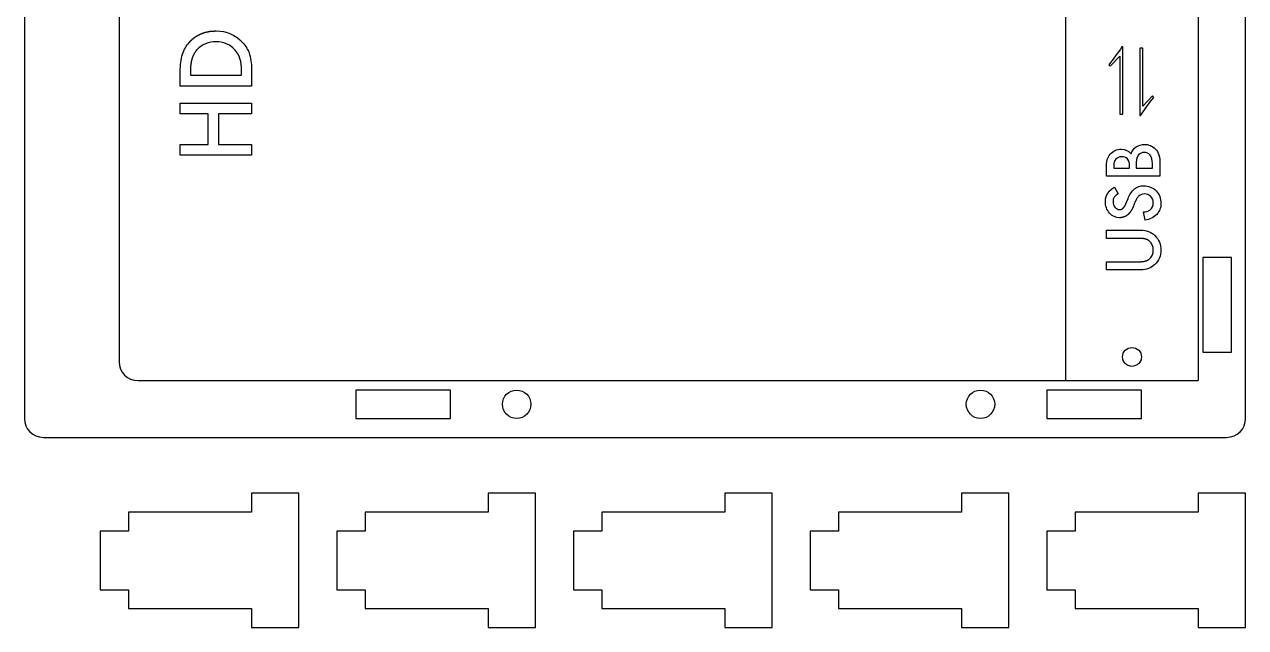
# Model space of a CAD drawing. Header units: millimetres. Extents: x 0 to 239, y -20 to 113.
# Drawn here: x 0 to 129, y -20.1 to 43.6 of the extents above; entities that cross this region are included whole.
import ezdxf

# ---------------------------------------------------------------- set-up
doc = ezdxf.new("R2010")
doc.units = ezdxf.units.MM
doc.layers.get('0').update_dxf_attribs({"lineweight": 25, "true_color": 0xffffff})
doc.layers.add('Support', color=7, linetype='Continuous', lineweight=25, true_color=0x000000)

msp = doc.modelspace()

# ---------------------------------------------------------------- linework, layer by layer
at = {"color": 1, "true_color": 0xff0000}
for p, q in [((0, 80), (0, 2)), ((129, 2), (129, 80)), ((127.5, 19), (124.5, 19)), ((124.5, 19), (124.5, 9)), ((127.5, 9), (127.5, 19)), ((124.5, 9), (127.5, 9)), ((45, 5), (35, 5)), ((35, 5), (35, 2)), ((45, 2), (45, 5)), ((118, 5), (108, 5)), ((108, 5), (108, 2)), ((118, 2), (118, 5)), ((35, 2), (45, 2)), ((108, 2), (118, 2)), ((2, 0), (127, 0))]:
    msp.add_line(p, q, dxfattribs=at)
at = {"color": 5, "true_color": 0x0000ff}
for p, q in [((110, 6), (110, 76)), ((124, 76), (124, 6)), ((10, 74), (10, 8)), ((12, 6), (110, 6)), ((110, 6), (124, 6))]:
    msp.add_line(p, q, dxfattribs=at)
at = {"color": 3, "true_color": 0x00ff00, "flags": 128}
for points in [[(24, 37.13), (16.47, 37.13), (16.47, 38.71, -0.079124), (16.7, 40.5, -0.111818), (17.44, 41.78), (17.45, 41.79), (17.46, 41.8), (17.47, 41.81), (17.48, 41.82), (17.48, 41.83), (17.49, 41.84), (17.5, 41.84), (17.51, 41.85), (17.52, 41.86), (17.53, 41.87), (17.54, 41.88), (17.54, 41.89), (17.55, 41.9), (17.56, 41.91), (17.57, 41.91), (17.58, 41.92), (17.59, 41.93), (17.6, 41.94), (17.6, 41.95), (17.61, 41.96), (17.62, 41.97), (17.63, 41.97), (17.64, 41.98), (17.65, 41.99), (17.66, 42), (17.67, 42.01), (17.67, 42.01), (17.68, 42.02), (17.69, 42.03), (17.7, 42.04), (17.71, 42.05), (17.72, 42.06), (17.73, 42.06), (17.74, 42.07), (17.75, 42.08), (17.76, 42.09), (17.76, 42.09), (17.77, 42.1), (17.78, 42.11), (17.79, 42.12), (17.8, 42.13), (17.81, 42.13), (17.82, 42.14), (17.83, 42.15), (17.84, 42.16), (17.85, 42.16), (17.86, 42.17), (17.87, 42.18), (17.87, 42.19), (17.88, 42.19), (17.89, 42.2), (17.9, 42.21), (17.91, 42.21), (17.92, 42.22), (17.93, 42.23), (17.94, 42.24), (17.95, 42.24), (17.96, 42.25), (17.97, 42.26), (17.98, 42.26), (17.99, 42.27), (18, 42.28), (18.01, 42.28), (18.02, 42.29), (18.03, 42.3), (18.04, 42.31), (18.05, 42.31), (18.05, 42.32), (18.06, 42.33), (18.07, 42.33), (18.08, 42.34), (18.09, 42.35), (18.1, 42.35), (18.11, 42.36), (18.12, 42.36), (18.13, 42.37), (18.14, 42.38), (18.15, 42.38), (18.16, 42.39), (18.17, 42.4), (18.18, 42.4), (18.19, 42.41), (18.2, 42.41), (18.21, 42.42), (18.22, 42.43), (18.23, 42.43), (18.24, 42.44), (18.25, 42.45), (18.26, 42.45), (18.27, 42.46), (18.28, 42.46), (18.29, 42.47), (18.3, 42.47), (18.31, 42.48), (18.32, 42.49), (18.33, 42.49), (18.34, 42.5), (18.35, 42.5), (18.36, 42.51), (18.38, 42.51), (18.39, 42.52), (18.4, 42.53), (18.41, 42.53), (18.42, 42.54), (18.43, 42.54), (18.44, 42.55), (18.45, 42.55), (18.46, 42.56), (18.47, 42.56), (18.48, 42.57), (18.49, 42.57), (18.5, 42.58), (18.51, 42.58), (18.52, 42.59), (18.53, 42.59), (18.54, 42.6), (18.55, 42.6), (18.56, 42.61), (18.58, 42.61), (18.59, 42.62), (18.6, 42.62), (18.61, 42.63), (18.62, 42.63), (18.63, 42.64), (18.64, 42.64), (18.65, 42.65), (18.66, 42.65), (18.67, 42.66), (18.68, 42.66), (18.69, 42.66), (18.71, 42.67), (18.72, 42.67), (18.73, 42.68), (18.74, 42.68), (18.75, 42.69), (18.76, 42.69), (18.77, 42.7), (18.78, 42.7), (18.79, 42.7), (18.81, 42.71), (18.82, 42.71), (18.83, 42.72), (18.84, 42.72), (18.85, 42.72), (18.86, 42.73), (18.87, 42.73), (18.88, 42.74), (18.9, 42.74), (18.91, 42.74), (18.92, 42.75), (18.93, 42.75), (18.94, 42.75), (18.95, 42.76), (18.96, 42.76), (18.97, 42.77), (18.99, 42.77), (19, 42.77), (19.01, 42.78), (19.02, 42.78), (19.03, 42.78), (19.04, 42.79), (19.06, 42.79), (19.07, 42.79), (19.08, 42.8), (19.09, 42.8), (19.1, 42.8), (19.11, 42.81), (19.13, 42.81), (19.14, 42.81), (19.15, 42.82), (19.16, 42.82), (19.17, 42.82), (19.18, 42.82), (19.2, 42.83), (19.21, 42.83), (19.22, 42.83), (19.23, 42.84), (19.24, 42.84), (19.26, 42.84), (19.27, 42.84), (19.28, 42.85), (19.29, 42.85), (19.3, 42.85), (19.32, 42.85), (19.33, 42.86), (19.34, 42.86), (19.35, 42.86), (19.36, 42.86), (19.38, 42.87), (19.39, 42.87), (19.4, 42.87), (19.41, 42.87), (19.43, 42.88), (19.44, 42.88), (19.45, 42.88), (19.46, 42.88), (19.47, 42.89), (19.49, 42.89), (19.5, 42.89), (19.51, 42.89), (19.52, 42.89), (19.54, 42.9), (19.55, 42.9), (19.56, 42.9), (19.57, 42.9), (19.59, 42.9), (19.6, 42.9), (19.61, 42.91), (19.62, 42.91), (19.64, 42.91), (19.65, 42.91), (19.66, 42.91), (19.67, 42.91), (19.69, 42.92), (19.7, 42.92), (19.71, 42.92), (19.72, 42.92), (19.74, 42.92), (19.75, 42.92), (19.76, 42.92), (19.78, 42.93), (19.79, 42.93), (19.8, 42.93), (19.81, 42.93), (19.83, 42.93), (19.84, 42.93), (19.85, 42.93), (19.87, 42.93), (19.88, 42.93), (19.89, 42.94), (19.9, 42.94), (19.92, 42.94), (19.93, 42.94), (19.94, 42.94), (19.96, 42.94), (19.97, 42.94), (19.98, 42.94), (20, 42.94), (20.01, 42.94), (20.02, 42.94), (20.04, 42.94), (20.05, 42.94), (20.06, 42.94), (20.08, 42.94), (20.09, 42.94), (20.1, 42.95), (20.12, 42.95), (20.13, 42.95), (20.14, 42.95), (20.16, 42.95), (20.17, 42.95), (20.18, 42.95), (20.2, 42.95), (20.21, 42.95), (20.22, 42.95), (20.24, 42.95, -0.225204), (23.04, 41.73, -0.105475), (23.79, 40.46, -0.077095), (24, 38.69)], [(22.93, 38.26), (22.93, 38.77, 0.075495), (22.77, 40.05, 0.104151), (22.23, 40.96, 0.220288), (20.24, 41.8, 0.217523), (18.23, 40.97), (18.22, 40.97), (18.22, 40.96), (18.21, 40.96), (18.21, 40.95), (18.2, 40.94), (18.2, 40.94), (18.19, 40.93), (18.19, 40.93), (18.18, 40.92), (18.18, 40.91), (18.17, 40.91), (18.16, 40.9), (18.16, 40.9), (18.15, 40.89), (18.15, 40.88), (18.14, 40.88), (18.14, 40.87), (18.13, 40.86), (18.13, 40.86), (18.12, 40.85), (18.12, 40.85), (18.11, 40.84), (18.11, 40.83), (18.11, 40.83), (18.1, 40.82), (18.1, 40.81), (18.09, 40.81), (18.09, 40.8), (18.08, 40.79), (18.08, 40.79), (18.07, 40.78), (18.07, 40.78), (18.06, 40.77), (18.06, 40.76), (18.05, 40.76), (18.05, 40.75), (18.04, 40.74), (18.04, 40.74), (18.03, 40.73), (18.03, 40.72), (18.03, 40.72), (18.02, 40.71), (18.02, 40.7), (18.01, 40.7), (18.01, 40.69), (18, 40.68), (18, 40.67), (17.99, 40.67), (17.99, 40.66), (17.99, 40.65), (17.98, 40.65), (17.98, 40.64), (17.97, 40.63), (17.97, 40.63), (17.96, 40.62), (17.96, 40.61), (17.96, 40.61), (17.95, 40.6), (17.95, 40.59), (17.94, 40.58), (17.94, 40.58), (17.94, 40.57), (17.93, 40.56), (17.93, 40.56), (17.92, 40.55), (17.92, 40.54), (17.92, 40.53), (17.91, 40.53), (17.91, 40.52), (17.9, 40.51), (17.9, 40.5), (17.9, 40.5), (17.89, 40.49), (17.89, 40.48), (17.88, 40.47), (17.88, 40.47), (17.88, 40.46), (17.87, 40.45), (17.87, 40.45), (17.87, 40.44), (17.86, 40.43), (17.86, 40.42), (17.85, 40.41), (17.85, 40.41), (17.85, 40.4), (17.84, 40.39), (17.84, 40.38), (17.84, 40.38), (17.83, 40.37), (17.83, 40.36), (17.83, 40.35), (17.82, 40.35), (17.82, 40.34), (17.82, 40.33), (17.81, 40.32), (17.81, 40.31), (17.81, 40.31), (17.8, 40.3), (17.8, 40.29), (17.8, 40.28), (17.79, 40.27), (17.79, 40.27), (17.79, 40.26), (17.78, 40.25), (17.78, 40.24), (17.78, 40.23), (17.77, 40.23), (17.77, 40.22), (17.77, 40.21), (17.76, 40.2), (17.76, 40.19), (17.76, 40.18), (17.76, 40.18), (17.75, 40.17), (17.75, 40.16), (17.75, 40.15), (17.74, 40.14), (17.74, 40.13), (17.74, 40.13), (17.73, 40.12), (17.73, 40.11), (17.73, 40.1), (17.73, 40.09), (17.72, 40.08), (17.72, 40.08), (17.72, 40.07), (17.72, 40.06), (17.71, 40.05), (17.71, 40.04), (17.71, 40.03), (17.7, 40.02), (17.7, 40.02), (17.7, 40.01), (17.7, 40), (17.69, 39.99), (17.69, 39.98), (17.69, 39.97), (17.69, 39.96), (17.68, 39.95), (17.68, 39.95), (17.68, 39.94), (17.68, 39.93), (17.67, 39.92), (17.67, 39.91), (17.67, 39.9), (17.67, 39.89), (17.67, 39.88), (17.66, 39.87), (17.66, 39.86), (17.66, 39.86), (17.66, 39.85), (17.65, 39.84), (17.65, 39.83), (17.65, 39.82), (17.65, 39.81), (17.65, 39.8), (17.64, 39.79), (17.64, 39.78), (17.64, 39.77), (17.64, 39.76), (17.64, 39.75), (17.63, 39.75), (17.63, 39.74), (17.63, 39.73), (17.63, 39.72), (17.63, 39.71), (17.62, 39.7), (17.62, 39.69), (17.62, 39.68), (17.62, 39.67), (17.62, 39.66), (17.61, 39.65), (17.61, 39.64), (17.61, 39.63), (17.61, 39.62), (17.61, 39.61), (17.61, 39.6), (17.6, 39.59), (17.6, 39.58), (17.6, 39.57), (17.6, 39.56), (17.6, 39.55), (17.6, 39.55), (17.59, 39.54), (17.59, 39.53), (17.59, 39.52), (17.59, 39.51), (17.59, 39.5), (17.59, 39.49), (17.59, 39.48), (17.58, 39.47), (17.58, 39.46), (17.58, 39.45), (17.58, 39.44), (17.58, 39.43), (17.58, 39.42), (17.58, 39.41), (17.58, 39.4), (17.57, 39.39), (17.57, 39.38), (17.57, 39.37), (17.57, 39.36), (17.57, 39.35), (17.57, 39.34), (17.57, 39.32), (17.57, 39.31), (17.57, 39.3), (17.56, 39.29), (17.56, 39.28), (17.56, 39.27), (17.56, 39.26), (17.56, 39.25), (17.56, 39.24), (17.56, 39.23), (17.56, 39.22), (17.56, 39.21), (17.56, 39.2), (17.56, 39.19), (17.55, 39.18), (17.55, 39.17), (17.55, 39.16), (17.55, 39.15), (17.55, 39.14), (17.55, 39.13), (17.55, 39.12), (17.55, 39.1), (17.55, 39.09), (17.55, 39.08), (17.55, 39.07), (17.55, 39.06), (17.55, 39.05), (17.55, 39.04), (17.55, 39.03), (17.55, 39.02), (17.55, 39.01), (17.54, 39), (17.54, 38.99), (17.54, 38.97), (17.54, 38.96), (17.54, 38.95), (17.54, 38.94), (17.54, 38.93), (17.54, 38.92), (17.54, 38.91), (17.54, 38.9), (17.54, 38.89), (17.54, 38.88), (17.54, 38.86), (17.54, 38.85), (17.54, 38.84), (17.54, 38.83), (17.54, 38.82), (17.54, 38.81), (17.54, 38.8), (17.54, 38.79), (17.54, 38.77), (17.54, 38.26)], [(116.03, 41.28), (115.94, 41.28, -0.028911), (114.55, 39.38), (114.7, 39.21), (115.7, 40.29), (115.7, 34.17), (116.03, 34.17)], [(117.82, 34), (117.91, 34, -0.02883), (119.3, 35.91), (119.15, 36.08), (118.15, 34.99), (118.15, 41.12), (117.82, 41.12)], [(119.95, 27.6), (114.3, 27.6), (114.3, 28.45, -0.061308), (114.39, 29.35, -0.120742), (114.69, 29.93, -0.108009), (115.22, 30.31, -0.104656), (115.88, 30.45, -0.221725), (116.91, 29.98, -0.167668), (117.45, 30.69, -0.15595), (118.33, 30.96, -0.210582), (119.45, 30.49, -0.122873), (119.84, 29.86, -0.066023), (119.95, 28.89)], [(119.15, 28.46), (119.15, 28.98, 0.17296), (118.92, 29.83, 0.229648), (118.3, 30.12, 0.221575), (117.69, 29.84), (117.68, 29.84), (117.68, 29.84), (117.68, 29.83), (117.68, 29.83), (117.68, 29.83), (117.67, 29.83), (117.67, 29.83), (117.67, 29.82), (117.67, 29.82), (117.67, 29.82), (117.66, 29.82), (117.66, 29.81), (117.66, 29.81), (117.66, 29.81), (117.66, 29.81), (117.66, 29.81), (117.65, 29.8), (117.65, 29.8), (117.65, 29.8), (117.65, 29.8), (117.65, 29.79), (117.65, 29.79), (117.64, 29.79), (117.64, 29.79), (117.64, 29.78), (117.64, 29.78), (117.64, 29.78), (117.63, 29.78), (117.63, 29.78), (117.63, 29.77), (117.63, 29.77), (117.63, 29.77), (117.63, 29.77), (117.62, 29.76), (117.62, 29.76), (117.62, 29.76), (117.62, 29.75), (117.62, 29.75), (117.62, 29.75), (117.61, 29.75), (117.61, 29.74), (117.61, 29.74), (117.61, 29.74), (117.61, 29.74), (117.61, 29.73), (117.61, 29.73), (117.6, 29.73), (117.6, 29.73), (117.6, 29.72), (117.6, 29.72), (117.6, 29.72), (117.6, 29.72), (117.59, 29.71), (117.59, 29.71), (117.59, 29.71), (117.59, 29.7), (117.59, 29.7), (117.59, 29.7), (117.59, 29.7), (117.58, 29.69), (117.58, 29.69), (117.58, 29.69), (117.58, 29.68), (117.58, 29.68), (117.58, 29.68), (117.58, 29.68), (117.57, 29.67), (117.57, 29.67), (117.57, 29.67), (117.57, 29.66), (117.57, 29.66), (117.57, 29.66), (117.57, 29.65), (117.56, 29.65), (117.56, 29.65), (117.56, 29.65), (117.56, 29.64), (117.56, 29.64), (117.56, 29.64), (117.56, 29.63), (117.56, 29.63), (117.55, 29.63), (117.55, 29.62), (117.55, 29.62), (117.55, 29.62), (117.55, 29.61), (117.55, 29.61), (117.55, 29.61), (117.54, 29.6), (117.54, 29.6), (117.54, 29.6), (117.54, 29.59), (117.54, 29.59), (117.54, 29.59), (117.54, 29.58), (117.54, 29.58), (117.54, 29.58), (117.53, 29.57), (117.53, 29.57), (117.53, 29.57), (117.53, 29.56), (117.53, 29.56), (117.53, 29.56), (117.53, 29.55), (117.53, 29.55), (117.52, 29.55), (117.52, 29.54), (117.52, 29.54), (117.52, 29.54), (117.52, 29.53), (117.52, 29.53), (117.52, 29.53), (117.52, 29.52), (117.52, 29.52), (117.51, 29.52), (117.51, 29.51), (117.51, 29.51), (117.51, 29.51), (117.51, 29.5), (117.51, 29.5), (117.51, 29.49), (117.51, 29.49), (117.51, 29.49), (117.51, 29.48), (117.5, 29.48), (117.5, 29.48), (117.5, 29.47), (117.5, 29.47), (117.5, 29.47), (117.5, 29.46), (117.5, 29.46), (117.5, 29.45), (117.5, 29.45), (117.5, 29.45), (117.5, 29.44), (117.49, 29.44), (117.49, 29.43), (117.49, 29.43), (117.49, 29.43), (117.49, 29.42), (117.49, 29.42), (117.49, 29.42), (117.49, 29.41), (117.49, 29.41), (117.49, 29.4), (117.49, 29.4), (117.48, 29.4), (117.48, 29.39), (117.48, 29.39), (117.48, 29.38), (117.48, 29.38), (117.48, 29.38), (117.48, 29.37), (117.48, 29.37), (117.48, 29.36), (117.48, 29.36), (117.48, 29.36), (117.48, 29.35), (117.48, 29.35), (117.48, 29.34), (117.47, 29.34), (117.47, 29.33), (117.47, 29.33), (117.47, 29.33), (117.47, 29.32), (117.47, 29.32), (117.47, 29.31), (117.47, 29.31), (117.47, 29.31), (117.47, 29.3), (117.47, 29.3), (117.47, 29.29), (117.47, 29.29), (117.47, 29.28), (117.47, 29.28), (117.46, 29.28), (117.46, 29.27), (117.46, 29.27), (117.46, 29.26), (117.46, 29.26), (117.46, 29.25), (117.46, 29.25), (117.46, 29.24), (117.46, 29.24), (117.46, 29.24), (117.46, 29.23), (117.46, 29.23), (117.46, 29.22), (117.46, 29.22), (117.46, 29.21), (117.46, 29.21), (117.46, 29.2), (117.46, 29.2), (117.45, 29.19), (117.45, 29.19), (117.45, 29.19), (117.45, 29.18), (117.45, 29.18), (117.45, 29.17), (117.45, 29.17), (117.45, 29.16), (117.45, 29.16), (117.45, 29.15), (117.45, 29.15), (117.45, 29.14), (117.45, 29.14), (117.45, 29.13), (117.45, 29.13), (117.45, 29.12), (117.45, 29.12), (117.45, 29.12), (117.45, 29.11), (117.45, 29.11), (117.45, 29.1), (117.45, 29.1), (117.45, 29.09), (117.45, 29.09), (117.45, 29.08), (117.45, 29.08), (117.45, 29.07), (117.45, 29.07), (117.44, 29.06), (117.44, 29.06), (117.44, 29.05), (117.44, 29.05), (117.44, 29.04), (117.44, 29.04), (117.44, 29.03), (117.44, 29.03), (117.44, 29.02), (117.44, 29.02), (117.44, 29.01), (117.44, 29.01), (117.44, 29), (117.44, 29), (117.44, 28.99), (117.44, 28.99), (117.44, 28.98), (117.44, 28.98), (117.44, 28.97), (117.44, 28.97), (117.44, 28.96), (117.44, 28.96), (117.44, 28.95), (117.44, 28.94), (117.44, 28.94), (117.44, 28.93), (117.44, 28.93), (117.44, 28.92), (117.44, 28.92), (117.44, 28.91), (117.44, 28.91), (117.44, 28.9), (117.44, 28.9), (117.44, 28.89), (117.44, 28.89), (117.44, 28.46)], [(116.73, 28.46), (116.73, 28.72, 0.19169), (116.52, 29.42, 0.210693), (115.9, 29.64, 0.217615), (115.29, 29.41, 0.189025), (115.09, 28.75), (115.09, 28.46)], [(115.14, 26.43), (115.55, 25.74, 0.122524), (115.12, 25.37, 0.143942), (115, 24.9, 0.184588), (115.2, 24.31, 0.232304), (115.7, 24.08), (115.7, 24.08), (115.7, 24.08), (115.71, 24.08), (115.71, 24.08), (115.71, 24.08), (115.72, 24.08), (115.72, 24.08), (115.72, 24.08), (115.73, 24.08), (115.73, 24.08), (115.73, 24.08), (115.73, 24.08), (115.74, 24.08), (115.74, 24.08), (115.74, 24.08), (115.75, 24.08), (115.75, 24.08), (115.75, 24.08), (115.76, 24.08), (115.76, 24.08), (115.76, 24.08), (115.77, 24.08), (115.77, 24.08), (115.77, 24.08), (115.78, 24.08), (115.78, 24.08), (115.78, 24.08), (115.78, 24.08), (115.79, 24.08), (115.79, 24.08), (115.79, 24.08), (115.8, 24.08), (115.8, 24.09), (115.8, 24.09), (115.81, 24.09), (115.81, 24.09), (115.81, 24.09), (115.82, 24.09), (115.82, 24.09), (115.82, 24.09), (115.82, 24.09), (115.83, 24.09), (115.83, 24.09), (115.83, 24.09), (115.84, 24.09), (115.84, 24.1), (115.84, 24.1), (115.85, 24.1), (115.85, 24.1), (115.85, 24.1), (115.85, 24.1), (115.86, 24.1), (115.86, 24.1), (115.86, 24.1), (115.87, 24.1), (115.87, 24.1), (115.87, 24.11), (115.88, 24.11), (115.88, 24.11), (115.88, 24.11), (115.88, 24.11), (115.89, 24.11), (115.89, 24.11), (115.89, 24.11), (115.9, 24.11), (115.9, 24.12), (115.9, 24.12), (115.9, 24.12), (115.91, 24.12), (115.91, 24.12), (115.91, 24.12), (115.92, 24.12), (115.92, 24.13), (115.92, 24.13), (115.92, 24.13), (115.93, 24.13), (115.93, 24.13), (115.93, 24.13), (115.94, 24.13), (115.94, 24.14), (115.94, 24.14), (115.94, 24.14), (115.95, 24.14), (115.95, 24.14), (115.95, 24.14), (115.96, 24.14), (115.96, 24.15), (115.96, 24.15), (115.96, 24.15), (115.97, 24.15), (115.97, 24.15), (115.97, 24.15), (115.98, 24.16), (115.98, 24.16), (115.98, 24.16), (115.98, 24.16), (115.99, 24.16), (115.99, 24.17), (115.99, 24.17), (115.99, 24.17), (116, 24.17), (116, 24.17), (116, 24.17), (116.01, 24.18), (116.01, 24.18), (116.01, 24.18), (116.01, 24.18), (116.02, 24.18), (116.02, 24.19), (116.02, 24.19), (116.02, 24.19), (116.03, 24.19), (116.03, 24.19), (116.03, 24.2), (116.04, 24.2), (116.04, 24.2), (116.04, 24.2), (116.04, 24.21), (116.05, 24.21), (116.05, 24.21), (116.05, 24.21), (116.05, 24.21), (116.06, 24.22), (116.06, 24.22), (116.06, 24.22), (116.06, 24.22), (116.07, 24.23), (116.07, 24.23), (116.07, 24.23), (116.07, 24.23), (116.08, 24.24), (116.08, 24.24), (116.08, 24.24), (116.08, 24.24), (116.09, 24.25), (116.09, 24.25), (116.09, 24.25), (116.1, 24.25), (116.1, 24.26), (116.1, 24.26), (116.1, 24.26), (116.11, 24.26), (116.11, 24.27), (116.11, 24.27), (116.11, 24.27), (116.12, 24.27), (116.12, 24.28), (116.12, 24.28), (116.12, 24.28), (116.13, 24.29), (116.13, 24.29), (116.13, 24.29), (116.13, 24.29), (116.14, 24.3), (116.14, 24.3), (116.14, 24.3), (116.14, 24.31), (116.15, 24.31), (116.15, 24.31), (116.15, 24.32), (116.15, 24.32), (116.16, 24.32), (116.16, 24.32), (116.16, 24.33), (116.16, 24.33), (116.16, 24.33), (116.17, 24.34), (116.17, 24.34), (116.17, 24.34), (116.17, 24.35), (116.18, 24.35), (116.18, 24.35), (116.18, 24.36), (116.18, 24.36), (116.19, 24.36), (116.19, 24.37), (116.19, 24.37), (116.19, 24.37), (116.2, 24.38), (116.2, 24.38), (116.2, 24.38), (116.2, 24.39), (116.21, 24.39), (116.21, 24.39), (116.21, 24.4), (116.21, 24.4), (116.21, 24.4), (116.22, 24.41), (116.22, 24.41), (116.22, 24.41), (116.22, 24.42), (116.23, 24.42), (116.23, 24.42), (116.23, 24.43), (116.23, 24.43), (116.23, 24.44), (116.24, 24.44), (116.24, 24.44), (116.24, 24.45), (116.24, 24.45), (116.25, 24.45), (116.25, 24.46), (116.25, 24.46), (116.25, 24.47), (116.26, 24.47), (116.26, 24.47), (116.26, 24.48), (116.26, 24.48), (116.26, 24.48), (116.27, 24.49), (116.27, 24.49), (116.27, 24.5), (116.27, 24.5), (116.27, 24.5), (116.28, 24.51), (116.28, 24.51), (116.28, 24.52), (116.28, 24.52), (116.29, 24.52), (116.29, 24.53), (116.29, 24.53), (116.29, 24.54), (116.29, 24.54), (116.3, 24.55), (116.3, 24.55), (116.3, 24.55), (116.3, 24.56), (116.3, 24.56), (116.31, 24.57), (116.31, 24.57), (116.31, 24.58), (116.31, 24.58), (116.32, 24.58), (116.32, 24.59), (116.32, 24.59), (116.32, 24.6), (116.32, 24.6), (116.33, 24.61), (116.33, 24.61), (116.33, 24.62), (116.33, 24.62), (116.33, 24.62), (116.34, 24.63), (116.34, 24.63), (116.34, 24.64), (116.34, 24.64), (116.34, 24.65), (116.35, 24.65), (116.35, 24.66), (116.35, 24.66), (116.35, 24.67), (116.35, 24.67), (116.36, 24.68), (116.36, 24.68), (116.36, 24.68), (116.36, 24.69), (116.59, 25.25, -0.128207), (117.27, 26.26, -0.173865), (118.25, 26.58, -0.210026), (119.54, 26.06, -0.203866), (120.05, 24.76, -0.192545), (119.62, 23.55, -0.174768), (118.39, 22.96), (118.2, 23.82, 0.124059), (118.89, 24.02, 0.255388), (119.25, 24.79, 0.208965), (118.99, 25.45, 0.204754), (118.31, 25.72, 0.080879), (118.01, 25.67, 0.095521), (117.76, 25.53, 0.072892), (117.54, 25.28, 0.042866), (117.35, 24.91), (117.12, 24.37), (117.12, 24.36), (117.11, 24.35), (117.11, 24.34), (117.11, 24.33), (117.1, 24.32), (117.1, 24.31), (117.1, 24.31), (117.09, 24.3), (117.09, 24.29), (117.08, 24.28), (117.08, 24.27), (117.08, 24.26), (117.07, 24.25), (117.07, 24.24), (117.06, 24.24), (117.06, 24.23), (117.06, 24.22), (117.05, 24.21), (117.05, 24.2), (117.04, 24.19), (117.04, 24.19), (117.03, 24.18), (117.03, 24.17), (117.03, 24.16), (117.02, 24.15), (117.02, 24.14), (117.01, 24.14), (117.01, 24.13), (117.01, 24.12), (117, 24.11), (117, 24.1), (116.99, 24.1), (116.99, 24.09), (116.98, 24.08), (116.98, 24.07), (116.98, 24.06), (116.97, 24.06), (116.97, 24.05), (116.96, 24.04), (116.96, 24.03), (116.95, 24.03), (116.95, 24.02), (116.95, 24.01), (116.94, 24), (116.94, 24), (116.93, 23.99), (116.93, 23.98), (116.92, 23.97), (116.92, 23.97), (116.91, 23.96), (116.91, 23.95), (116.9, 23.94), (116.9, 23.94), (116.9, 23.93), (116.89, 23.92), (116.89, 23.92), (116.88, 23.91), (116.88, 23.9), (116.87, 23.9), (116.87, 23.89), (116.86, 23.88), (116.86, 23.87), (116.85, 23.87), (116.85, 23.86), (116.84, 23.85), (116.84, 23.85), (116.83, 23.84), (116.83, 23.83), (116.83, 23.83), (116.82, 23.82), (116.82, 23.81), (116.81, 23.81), (116.81, 23.8), (116.8, 23.79), (116.8, 23.79), (116.79, 23.78), (116.79, 23.78), (116.78, 23.77), (116.78, 23.76), (116.77, 23.76), (116.77, 23.75), (116.76, 23.74), (116.76, 23.74), (116.75, 23.73), (116.75, 23.73), (116.74, 23.72), (116.74, 23.71), (116.73, 23.71), (116.73, 23.7), (116.72, 23.7), (116.72, 23.69), (116.71, 23.68), (116.71, 23.68), (116.7, 23.67), (116.7, 23.67), (116.69, 23.66), (116.69, 23.66), (116.68, 23.65), (116.68, 23.64), (116.67, 23.64), (116.67, 23.63), (116.66, 23.63), (116.65, 23.62), (116.65, 23.62), (116.64, 23.61), (116.64, 23.61), (116.63, 23.6), (116.63, 23.6), (116.62, 23.59), (116.62, 23.59), (116.61, 23.58), (116.61, 23.58), (116.6, 23.57), (116.6, 23.57), (116.59, 23.56), (116.59, 23.56), (116.58, 23.55), (116.57, 23.55), (116.57, 23.54), (116.56, 23.54), (116.56, 23.53), (116.55, 23.53), (116.55, 23.52), (116.54, 23.52), (116.54, 23.51), (116.53, 23.51), (116.52, 23.5), (116.52, 23.5), (116.51, 23.49), (116.51, 23.49), (116.5, 23.48), (116.5, 23.48), (116.49, 23.48), (116.49, 23.47), (116.48, 23.47), (116.47, 23.46), (116.47, 23.46), (116.46, 23.45), (116.46, 23.45), (116.45, 23.45), (116.45, 23.44), (116.44, 23.44), (116.43, 23.43), (116.43, 23.43), (116.42, 23.43), (116.42, 23.42), (116.41, 23.42), (116.4, 23.41), (116.4, 23.41), (116.39, 23.41), (116.39, 23.4), (116.38, 23.4), (116.37, 23.4), (116.37, 23.39), (116.36, 23.39), (116.36, 23.39), (116.35, 23.38), (116.35, 23.38), (116.34, 23.38), (116.33, 23.37), (116.33, 23.37), (116.32, 23.36), (116.31, 23.36), (116.31, 23.36), (116.3, 23.36), (116.3, 23.35), (116.29, 23.35), (116.28, 23.35), (116.28, 23.34), (116.27, 23.34), (116.27, 23.34), (116.26, 23.33), (116.25, 23.33), (116.25, 23.33), (116.24, 23.32), (116.23, 23.32), (116.23, 23.32), (116.22, 23.32), (116.22, 23.31), (116.21, 23.31), (116.2, 23.31), (116.2, 23.31), (116.19, 23.3), (116.18, 23.3), (116.18, 23.3), (116.17, 23.3), (116.16, 23.29), (116.16, 23.29), (116.15, 23.29), (116.15, 23.29), (116.14, 23.28), (116.13, 23.28), (116.13, 23.28), (116.12, 23.28), (116.11, 23.27), (116.11, 23.27), (116.1, 23.27), (116.09, 23.27), (116.09, 23.27), (116.08, 23.26), (116.07, 23.26), (116.07, 23.26), (116.06, 23.26), (116.05, 23.26), (116.05, 23.25), (116.04, 23.25), (116.03, 23.25), (116.03, 23.25), (116.02, 23.25), (116.01, 23.25), (116.01, 23.24), (116, 23.24), (115.99, 23.24), (115.99, 23.24), (115.98, 23.24), (115.97, 23.24), (115.97, 23.24), (115.96, 23.23), (115.95, 23.23), (115.95, 23.23), (115.94, 23.23), (115.93, 23.23), (115.92, 23.23), (115.92, 23.23), (115.91, 23.23), (115.9, 23.22), (115.9, 23.22), (115.89, 23.22), (115.88, 23.22), (115.88, 23.22), (115.87, 23.22), (115.86, 23.22), (115.86, 23.22), (115.85, 23.22), (115.84, 23.22), (115.83, 23.22), (115.83, 23.22), (115.82, 23.21), (115.81, 23.21), (115.81, 23.21), (115.8, 23.21), (115.79, 23.21), (115.78, 23.21), (115.78, 23.21), (115.77, 23.21), (115.76, 23.21), (115.75, 23.21), (115.75, 23.21), (115.74, 23.21), (115.73, 23.21), (115.73, 23.21), (115.72, 23.21), (115.71, 23.21), (115.7, 23.21), (115.7, 23.21), (115.69, 23.21, -0.226069), (114.63, 23.69, -0.189378), (114.19, 24.91), (114.19, 24.91), (114.19, 24.92), (114.19, 24.93), (114.19, 24.94), (114.19, 24.94), (114.19, 24.95), (114.19, 24.96), (114.19, 24.97), (114.19, 24.97), (114.2, 24.98), (114.2, 24.99), (114.2, 25), (114.2, 25), (114.2, 25.01), (114.2, 25.02), (114.2, 25.03), (114.2, 25.03), (114.2, 25.04), (114.2, 25.05), (114.2, 25.06), (114.2, 25.06), (114.2, 25.07), (114.2, 25.08), (114.2, 25.08), (114.2, 25.09), (114.2, 25.1), (114.2, 25.11), (114.21, 25.11), (114.21, 25.12), (114.21, 25.13), (114.21, 25.14), (114.21, 25.14), (114.21, 25.15), (114.21, 25.16), (114.21, 25.16), (114.21, 25.17), (114.21, 25.18), (114.21, 25.19), (114.22, 25.19), (114.22, 25.2), (114.22, 25.21), (114.22, 25.21), (114.22, 25.22), (114.22, 25.23), (114.22, 25.24), (114.22, 25.24), (114.23, 25.25), (114.23, 25.26), (114.23, 25.26), (114.23, 25.27), (114.23, 25.28), (114.23, 25.28), (114.23, 25.29), (114.24, 25.3), (114.24, 25.3), (114.24, 25.31), (114.24, 25.32), (114.24, 25.33), (114.24, 25.33), (114.25, 25.34), (114.25, 25.35), (114.25, 25.35), (114.25, 25.36), (114.25, 25.37), (114.26, 25.37), (114.26, 25.38), (114.26, 25.39), (114.26, 25.39), (114.26, 25.4), (114.26, 25.41), (114.27, 25.41), (114.27, 25.42), (114.27, 25.43), (114.27, 25.43), (114.28, 25.44), (114.28, 25.45), (114.28, 25.45), (114.28, 25.46), (114.28, 25.47), (114.29, 25.47), (114.29, 25.48), (114.29, 25.49), (114.29, 25.49), (114.3, 25.5), (114.3, 25.51), (114.3, 25.51), (114.3, 25.52), (114.31, 25.53), (114.31, 25.53), (114.31, 25.54), (114.31, 25.55), (114.32, 25.55), (114.32, 25.56), (114.32, 25.56), (114.32, 25.57), (114.33, 25.58), (114.33, 25.58), (114.33, 25.59), (114.34, 25.6), (114.34, 25.6), (114.34, 25.61), (114.34, 25.62), (114.35, 25.62), (114.35, 25.63), (114.35, 25.63), (114.36, 25.64), (114.36, 25.65), (114.36, 25.65), (114.37, 25.66), (114.37, 25.67), (114.37, 25.67), (114.38, 25.68), (114.38, 25.68), (114.38, 25.69), (114.39, 25.7), (114.39, 25.7), (114.39, 25.71), (114.4, 25.71), (114.4, 25.72), (114.4, 25.73), (114.41, 25.73), (114.41, 25.74), (114.41, 25.74), (114.42, 25.75), (114.42, 25.76), (114.42, 25.76), (114.43, 25.77), (114.43, 25.77), (114.44, 25.78), (114.44, 25.79), (114.44, 25.79), (114.45, 25.8), (114.45, 25.8), (114.45, 25.81), (114.46, 25.82), (114.46, 25.82), (114.47, 25.83), (114.47, 25.83), (114.47, 25.84), (114.48, 25.84), (114.48, 25.85), (114.49, 25.86), (114.49, 25.86), (114.49, 25.87), (114.5, 25.87), (114.5, 25.88), (114.51, 25.89), (114.51, 25.89), (114.52, 25.9), (114.52, 25.9), (114.52, 25.91), (114.53, 25.91), (114.53, 25.92), (114.54, 25.92), (114.54, 25.93), (114.55, 25.94), (114.55, 25.94), (114.56, 25.95), (114.56, 25.95), (114.57, 25.96), (114.57, 25.96), (114.57, 25.97), (114.58, 25.97), (114.58, 25.98), (114.59, 25.99), (114.59, 25.99), (114.6, 26), (114.6, 26), (114.61, 26.01), (114.61, 26.01), (114.62, 26.02), (114.62, 26.02), (114.63, 26.03), (114.63, 26.03), (114.64, 26.04), (114.64, 26.05), (114.65, 26.05), (114.65, 26.06), (114.66, 26.06), (114.66, 26.07), (114.67, 26.07), (114.67, 26.08), (114.68, 26.08), (114.68, 26.09), (114.69, 26.09), (114.7, 26.1), (114.7, 26.1), (114.71, 26.11), (114.71, 26.11), (114.72, 26.12), (114.72, 26.12), (114.73, 26.13), (114.73, 26.13), (114.74, 26.14), (114.75, 26.14), (114.75, 26.15), (114.76, 26.15), (114.76, 26.16), (114.77, 26.16), (114.77, 26.17), (114.78, 26.17), (114.79, 26.18), (114.79, 26.18), (114.8, 26.19), (114.8, 26.19), (114.81, 26.2), (114.82, 26.2), (114.82, 26.21), (114.83, 26.21), (114.83, 26.22), (114.84, 26.22), (114.85, 26.23), (114.85, 26.23), (114.86, 26.24), (114.86, 26.24), (114.87, 26.25), (114.88, 26.25), (114.88, 26.26), (114.89, 26.26), (114.9, 26.27), (114.9, 26.27), (114.91, 26.28), (114.92, 26.28), (114.92, 26.29), (114.93, 26.29), (114.93, 26.3), (114.94, 26.3), (114.95, 26.3), (114.95, 26.31), (114.96, 26.31), (114.97, 26.32), (114.97, 26.32), (114.98, 26.33), (114.99, 26.33), (114.99, 26.34), (115, 26.34), (115.01, 26.35), (115.02, 26.35), (115.02, 26.36), (115.03, 26.36), (115.04, 26.36), (115.04, 26.37), (115.05, 26.37), (115.06, 26.38), (115.06, 26.38), (115.07, 26.39), (115.08, 26.39), (115.09, 26.4), (115.09, 26.4), (115.1, 26.4), (115.11, 26.41), (115.11, 26.41), (115.12, 26.42), (115.13, 26.42), (115.14, 26.43)], [(114.3, 18.56), (117.7, 18.56), (117.71, 18.56), (117.72, 18.56), (117.72, 18.56), (117.73, 18.56), (117.73, 18.56), (117.74, 18.56), (117.74, 18.56), (117.75, 18.56), (117.75, 18.56), (117.76, 18.56), (117.77, 18.56), (117.77, 18.56), (117.78, 18.56), (117.78, 18.56), (117.79, 18.56), (117.79, 18.56), (117.8, 18.56), (117.8, 18.56), (117.81, 18.56), (117.82, 18.56), (117.82, 18.56), (117.83, 18.56), (117.83, 18.56), (117.84, 18.56), (117.84, 18.56), (117.85, 18.56), (117.85, 18.56), (117.86, 18.56), (117.86, 18.56), (117.87, 18.56), (117.87, 18.56), (117.88, 18.56), (117.88, 18.56), (117.89, 18.56), (117.9, 18.56), (117.9, 18.56), (117.91, 18.56), (117.91, 18.56), (117.92, 18.56), (117.92, 18.56), (117.93, 18.56), (117.93, 18.56), (117.94, 18.56), (117.94, 18.56), (117.95, 18.57), (117.95, 18.57), (117.96, 18.57), (117.96, 18.57), (117.97, 18.57), (117.97, 18.57), (117.98, 18.57), (117.98, 18.57), (117.99, 18.57), (117.99, 18.57), (118, 18.57), (118, 18.57), (118.01, 18.57), (118.01, 18.57), (118.02, 18.57), (118.02, 18.57), (118.03, 18.57), (118.03, 18.57), (118.04, 18.57), (118.04, 18.57), (118.05, 18.57), (118.05, 18.57), (118.06, 18.57), (118.06, 18.57), (118.07, 18.58), (118.07, 18.58), (118.08, 18.58), (118.08, 18.58), (118.09, 18.58), (118.09, 18.58), (118.1, 18.58), (118.1, 18.58), (118.11, 18.58), (118.11, 18.58), (118.12, 18.58), (118.12, 18.58), (118.13, 18.58), (118.13, 18.58), (118.13, 18.58), (118.14, 18.58), (118.14, 18.58), (118.15, 18.58), (118.15, 18.59), (118.16, 18.59), (118.16, 18.59), (118.17, 18.59), (118.17, 18.59), (118.18, 18.59), (118.18, 18.59), (118.19, 18.59), (118.19, 18.59), (118.19, 18.59), (118.2, 18.59), (118.2, 18.59), (118.21, 18.59), (118.21, 18.59), (118.22, 18.59), (118.22, 18.6), (118.23, 18.6), (118.23, 18.6), (118.23, 18.6), (118.24, 18.6), (118.24, 18.6), (118.25, 18.6), (118.25, 18.6), (118.26, 18.6), (118.26, 18.6), (118.27, 18.6), (118.27, 18.6), (118.27, 18.61), (118.28, 18.61), (118.28, 18.61), (118.29, 18.61), (118.29, 18.61), (118.3, 18.61), (118.3, 18.61), (118.3, 18.61), (118.31, 18.61), (118.31, 18.61), (118.32, 18.61), (118.32, 18.61), (118.33, 18.62), (118.33, 18.62), (118.33, 18.62), (118.34, 18.62), (118.34, 18.62), (118.35, 18.62), (118.35, 18.62), (118.35, 18.62), (118.36, 18.62), (118.36, 18.62), (118.37, 18.63), (118.37, 18.63), (118.37, 18.63), (118.38, 18.63), (118.38, 18.63), (118.39, 18.63), (118.39, 18.63), (118.39, 18.63), (118.4, 18.63), (118.4, 18.63), (118.41, 18.64), (118.41, 18.64), (118.41, 18.64), (118.42, 18.64), (118.42, 18.64), (118.43, 18.64), (118.43, 18.64), (118.43, 18.64), (118.44, 18.64), (118.44, 18.65), (118.45, 18.65), (118.45, 18.65), (118.45, 18.65), (118.46, 18.65), (118.46, 18.65), (118.46, 18.65), (118.47, 18.65), (118.47, 18.65), (118.48, 18.66), (118.48, 18.66), (118.48, 18.66), (118.49, 18.66), (118.49, 18.66), (118.49, 18.66), (118.5, 18.66), (118.5, 18.66), (118.5, 18.67), (118.51, 18.67), (118.51, 18.67), (118.52, 18.67), (118.52, 18.67), (118.52, 18.67), (118.53, 18.67), (118.53, 18.67), (118.53, 18.68), (118.54, 18.68), (118.54, 18.68), (118.54, 18.68), (118.55, 18.68), (118.55, 18.68), (118.55, 18.68), (118.56, 18.68), (118.56, 18.69), (118.56, 18.69), (118.57, 18.69), (118.57, 18.69), (118.58, 18.69), (118.58, 18.69), (118.58, 18.69), (118.59, 18.7), (118.59, 18.7), (118.59, 18.7), (118.6, 18.7), (118.6, 18.7), (118.6, 18.7), (118.61, 18.7), (118.61, 18.71), (118.61, 18.71), (118.62, 18.71), (118.62, 18.71), (118.62, 18.71), (118.62, 18.71), (118.63, 18.71), (118.63, 18.72), (118.63, 18.72), (118.64, 18.72), (118.64, 18.72), (118.64, 18.72), (118.65, 18.72), (118.65, 18.73), (118.65, 18.73), (118.66, 18.73), (118.66, 18.73), (118.66, 18.73), (118.67, 18.73), (118.67, 18.74), (118.67, 18.74), (118.67, 18.74), (118.68, 18.74), (118.68, 18.74), (118.68, 18.74), (118.69, 18.74), (118.69, 18.75), (118.69, 18.75), (118.7, 18.75), (118.7, 18.75), (118.7, 18.75), (118.7, 18.75), (118.71, 18.76), (118.71, 18.76), (118.71, 18.76), (118.72, 18.76), (118.72, 18.76), (118.72, 18.77), (118.72, 18.77), (118.73, 18.77), (118.73, 18.77), (118.73, 18.77), (118.74, 18.77), (118.74, 18.78), (118.74, 18.78), (118.74, 18.78), (118.75, 18.78), (118.75, 18.78), (118.75, 18.78), (118.75, 18.79), (118.76, 18.79), (118.76, 18.79), (118.76, 18.79), (118.77, 18.79), (118.77, 18.8, 0.253939), (119.25, 19.79, 0.253894), (118.77, 20.8), (118.77, 20.8), (118.76, 20.8), (118.76, 20.8), (118.76, 20.8), (118.75, 20.8), (118.75, 20.81), (118.75, 20.81), (118.75, 20.81), (118.74, 20.81), (118.74, 20.81), (118.74, 20.82), (118.74, 20.82), (118.73, 20.82), (118.73, 20.82), (118.73, 20.82), (118.73, 20.82), (118.72, 20.83), (118.72, 20.83), (118.72, 20.83), (118.71, 20.83), (118.71, 20.83), (118.71, 20.83), (118.71, 20.84), (118.7, 20.84), (118.7, 20.84), (118.7, 20.84), (118.69, 20.84), (118.69, 20.84), (118.69, 20.85), (118.69, 20.85), (118.68, 20.85), (118.68, 20.85), (118.68, 20.85), (118.67, 20.85), (118.67, 20.86), (118.67, 20.86), (118.67, 20.86), (118.66, 20.86), (118.66, 20.86), (118.66, 20.86), (118.65, 20.87), (118.65, 20.87), (118.65, 20.87), (118.64, 20.87), (118.64, 20.87), (118.64, 20.87), (118.63, 20.87), (118.63, 20.88), (118.63, 20.88), (118.62, 20.88), (118.62, 20.88), (118.62, 20.88), (118.62, 20.88), (118.61, 20.89), (118.61, 20.89), (118.61, 20.89), (118.6, 20.89), (118.6, 20.89), (118.6, 20.89), (118.59, 20.89), (118.59, 20.9), (118.59, 20.9), (118.58, 20.9), (118.58, 20.9), (118.58, 20.9), (118.57, 20.9), (118.57, 20.9), (118.57, 20.91), (118.56, 20.91), (118.56, 20.91), (118.56, 20.91), (118.55, 20.91), (118.55, 20.91), (118.55, 20.91), (118.54, 20.91), (118.54, 20.92), (118.53, 20.92), (118.53, 20.92), (118.53, 20.92), (118.52, 20.92), (118.52, 20.92), (118.52, 20.92), (118.51, 20.92), (118.51, 20.93), (118.51, 20.93), (118.5, 20.93), (118.5, 20.93), (118.5, 20.93), (118.49, 20.93), (118.49, 20.93), (118.48, 20.93), (118.48, 20.94), (118.48, 20.94), (118.47, 20.94), (118.47, 20.94), (118.47, 20.94), (118.46, 20.94), (118.46, 20.94), (118.45, 20.94), (118.45, 20.95), (118.45, 20.95), (118.44, 20.95), (118.44, 20.95), (118.44, 20.95), (118.43, 20.95), (118.43, 20.95), (118.42, 20.95), (118.42, 20.95), (118.42, 20.95), (118.41, 20.96), (118.41, 20.96), (118.4, 20.96), (118.4, 20.96), (118.4, 20.96), (118.39, 20.96), (118.39, 20.96), (118.38, 20.96), (118.38, 20.96), (118.38, 20.97), (118.37, 20.97), (118.37, 20.97), (118.36, 20.97), (118.36, 20.97), (118.36, 20.97), (118.35, 20.97), (118.35, 20.97), (118.34, 20.97), (118.34, 20.97), (118.33, 20.97), (118.33, 20.98), (118.33, 20.98), (118.32, 20.98), (118.32, 20.98), (118.31, 20.98), (118.31, 20.98), (118.31, 20.98), (118.3, 20.98), (118.3, 20.98), (118.29, 20.98), (118.29, 20.98), (118.28, 20.99), (118.28, 20.99), (118.28, 20.99), (118.27, 20.99), (118.27, 20.99), (118.26, 20.99), (118.26, 20.99), (118.25, 20.99), (118.25, 20.99), (118.24, 20.99), (118.24, 20.99), (118.24, 20.99), (118.23, 20.99), (118.23, 21), (118.22, 21), (118.22, 21), (118.21, 21), (118.21, 21), (118.2, 21), (118.2, 21), (118.2, 21), (118.19, 21), (118.19, 21), (118.18, 21), (118.18, 21), (118.17, 21), (118.17, 21), (118.16, 21.01), (118.16, 21.01), (118.15, 21.01), (118.15, 21.01), (118.14, 21.01), (118.14, 21.01), (118.13, 21.01), (118.13, 21.01), (118.13, 21.01), (118.12, 21.01), (118.12, 21.01), (118.11, 21.01), (118.11, 21.01), (118.1, 21.01), (118.1, 21.01), (118.09, 21.01), (118.09, 21.01), (118.08, 21.02), (118.08, 21.02), (118.07, 21.02), (118.07, 21.02), (118.06, 21.02), (118.06, 21.02), (118.05, 21.02), (118.05, 21.02), (118.04, 21.02), (118.04, 21.02), (118.03, 21.02), (118.03, 21.02), (118.02, 21.02), (118.02, 21.02), (118.01, 21.02), (118.01, 21.02), (118, 21.02), (118, 21.02), (117.99, 21.02), (117.99, 21.02), (117.98, 21.02), (117.98, 21.02), (117.97, 21.02), (117.97, 21.02), (117.96, 21.03), (117.96, 21.03), (117.95, 21.03), (117.95, 21.03), (117.94, 21.03), (117.94, 21.03), (117.93, 21.03), (117.92, 21.03), (117.92, 21.03), (117.91, 21.03), (117.91, 21.03), (117.9, 21.03), (117.9, 21.03), (117.89, 21.03), (117.89, 21.03), (117.88, 21.03), (117.88, 21.03), (117.87, 21.03), (117.87, 21.03), (117.86, 21.03), (117.86, 21.03), (117.85, 21.03), (117.84, 21.03), (117.84, 21.03), (117.83, 21.03), (117.83, 21.03), (117.82, 21.03), (117.82, 21.03), (117.81, 21.03), (117.81, 21.03), (117.8, 21.03), (117.79, 21.03), (117.79, 21.03), (117.78, 21.03), (117.78, 21.03), (117.77, 21.03), (117.77, 21.03), (117.76, 21.03), (117.76, 21.03), (117.75, 21.03), (117.74, 21.03), (117.74, 21.03), (117.73, 21.03), (117.73, 21.03), (117.72, 21.03), (117.72, 21.03), (117.71, 21.03), (117.7, 21.03), (114.3, 21.03), (114.3, 21.89), (117.94, 21.89, -0.200979), (119.41, 21.33, -0.21133), (120.05, 19.79, -0.21219), (119.41, 18.26, -0.200979), (117.94, 17.71), (114.3, 17.71)]]:
    msp.add_lwpolyline(points, format="xyb", close=True, dxfattribs=at)
msp.add_lwpolyline([(19.42, 30.94), (19.42, 34.19), (16.47, 34.19), (16.47, 35.32), (24, 35.32), (24, 34.19), (20.49, 34.19), (20.49, 30.94), (24, 30.94), (24, 29.81), (16.47, 29.81), (16.47, 30.94)], close=True, dxfattribs=at)
at = {"color": 1, "true_color": 0xff0000}
for centre, radius in [((117, 8.5), 1), ((52, 3.5), 1.5), ((101, 3.5), 1.5)]:
    msp.add_circle(centre, radius, dxfattribs=at)
at = {"color": 5, "true_color": 0x0000ff}
msp.add_arc((12, 8), 2, 180, 270, dxfattribs=at)
at = {"color": 1, "true_color": 0xff0000}
for centre, start, end in [((2, 2), 180, 270), ((127, 2), 270, 0)]:
    msp.add_arc(centre, 2, start, end, dxfattribs=at)
at = {"layer": 'Support', "color": 1, "true_color": 0xff0000}
for p, q in [((29, -5.9), (24, -5.9)), ((24, -5.9), (24, -7.9)), ((29, -20.1), (29, -5.9)), ((54, -5.9), (49, -5.9)), ((49, -5.9), (49, -7.9)), ((54, -20.1), (54, -5.9)), ((79, -5.9), (74, -5.9)), ((74, -5.9), (74, -7.9)), ((79, -20.1), (79, -5.9)), ((104, -5.9), (99, -5.9)), ((99, -5.9), (99, -7.9)), ((104, -20.1), (104, -5.9)), ((129, -5.9), (124, -5.9)), ((124, -5.9), (124, -7.9)), ((129, -20.1), (129, -5.9)), ((24, -7.9), (11, -7.9)), ((11, -7.9), (11, -9.9)), ((49, -7.9), (36, -7.9)), ((36, -7.9), (36, -9.9)), ((74, -7.9), (61, -7.9)), ((61, -7.9), (61, -9.9)), ((99, -7.9), (86, -7.9)), ((86, -7.9), (86, -9.9)), ((124, -7.9), (111, -7.9)), ((111, -7.9), (111, -9.9)), ((11, -9.9), (8, -9.9)), ((8, -9.9), (8, -16.1)), ((36, -9.9), (33, -9.9)), ((33, -9.9), (33, -16.1)), ((61, -9.9), (58, -9.9)), ((58, -9.9), (58, -16.1)), ((86, -9.9), (83, -9.9)), ((83, -9.9), (83, -16.1)), ((111, -9.9), (108, -9.9)), ((108, -9.9), (108, -16.1)), ((8, -16.1), (11, -16.1)), ((11, -16.1), (11, -18.1)), ((33, -16.1), (36, -16.1)), ((36, -16.1), (36, -18.1)), ((58, -16.1), (61, -16.1)), ((61, -16.1), (61, -18.1)), ((83, -16.1), (86, -16.1)), ((86, -16.1), (86, -18.1)), ((108, -16.1), (111, -16.1)), ((111, -16.1), (111, -18.1)), ((11, -18.1), (24, -18.1)), ((24, -18.1), (24, -20.1)), ((36, -18.1), (49, -18.1)), ((49, -18.1), (49, -20.1)), ((61, -18.1), (74, -18.1)), ((74, -18.1), (74, -20.1)), ((86, -18.1), (99, -18.1)), ((99, -18.1), (99, -20.1)), ((111, -18.1), (124, -18.1)), ((124, -18.1), (124, -20.1)), ((24, -20.1), (29, -20.1)), ((49, -20.1), (54, -20.1)), ((74, -20.1), (79, -20.1)), ((99, -20.1), (104, -20.1)), ((124, -20.1), (129, -20.1))]:
    msp.add_line(p, q, dxfattribs=at)

doc.saveas('drawing.dxf')
